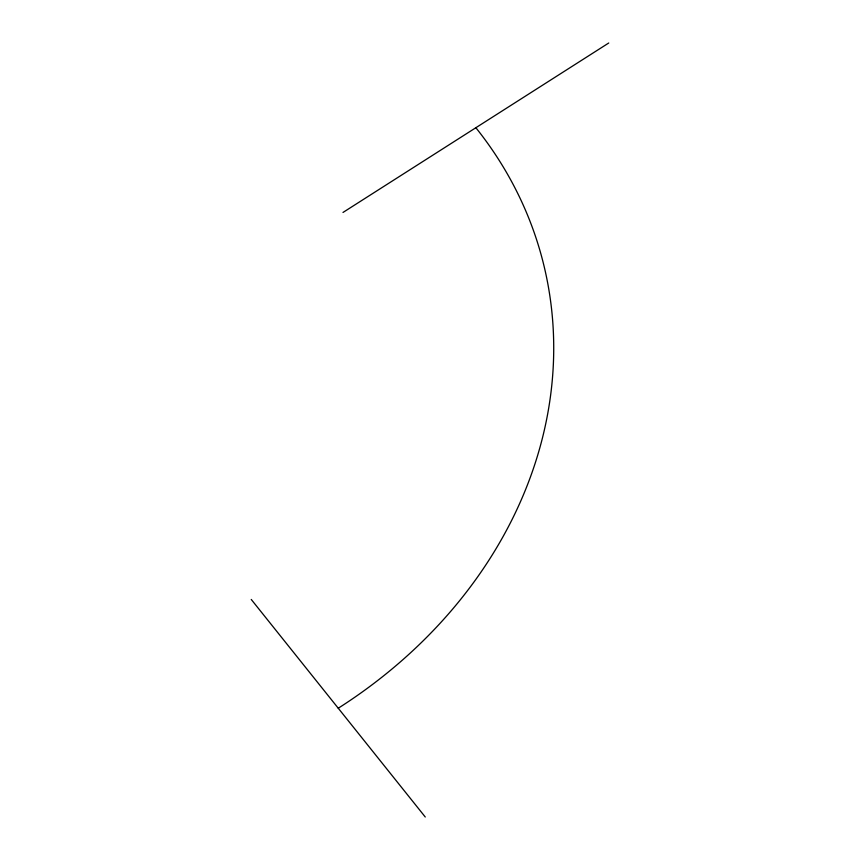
<?xml version="1.0" encoding="UTF-8"?>
<svg xmlns="http://www.w3.org/2000/svg" width="860" height="860" viewBox="0 0 860 860"><rect width="100%" height="100%" fill="white"/><g stroke="black" fill="none" stroke-linecap="round" stroke-linejoin="round"><path stroke-width="1.29" d="M342.989 212.452L608.751 43M251.249 599.452L425.259 817M475.87 127.731A481.009 408.371 -15 0 1 338.249 708.231"/></g></svg>
